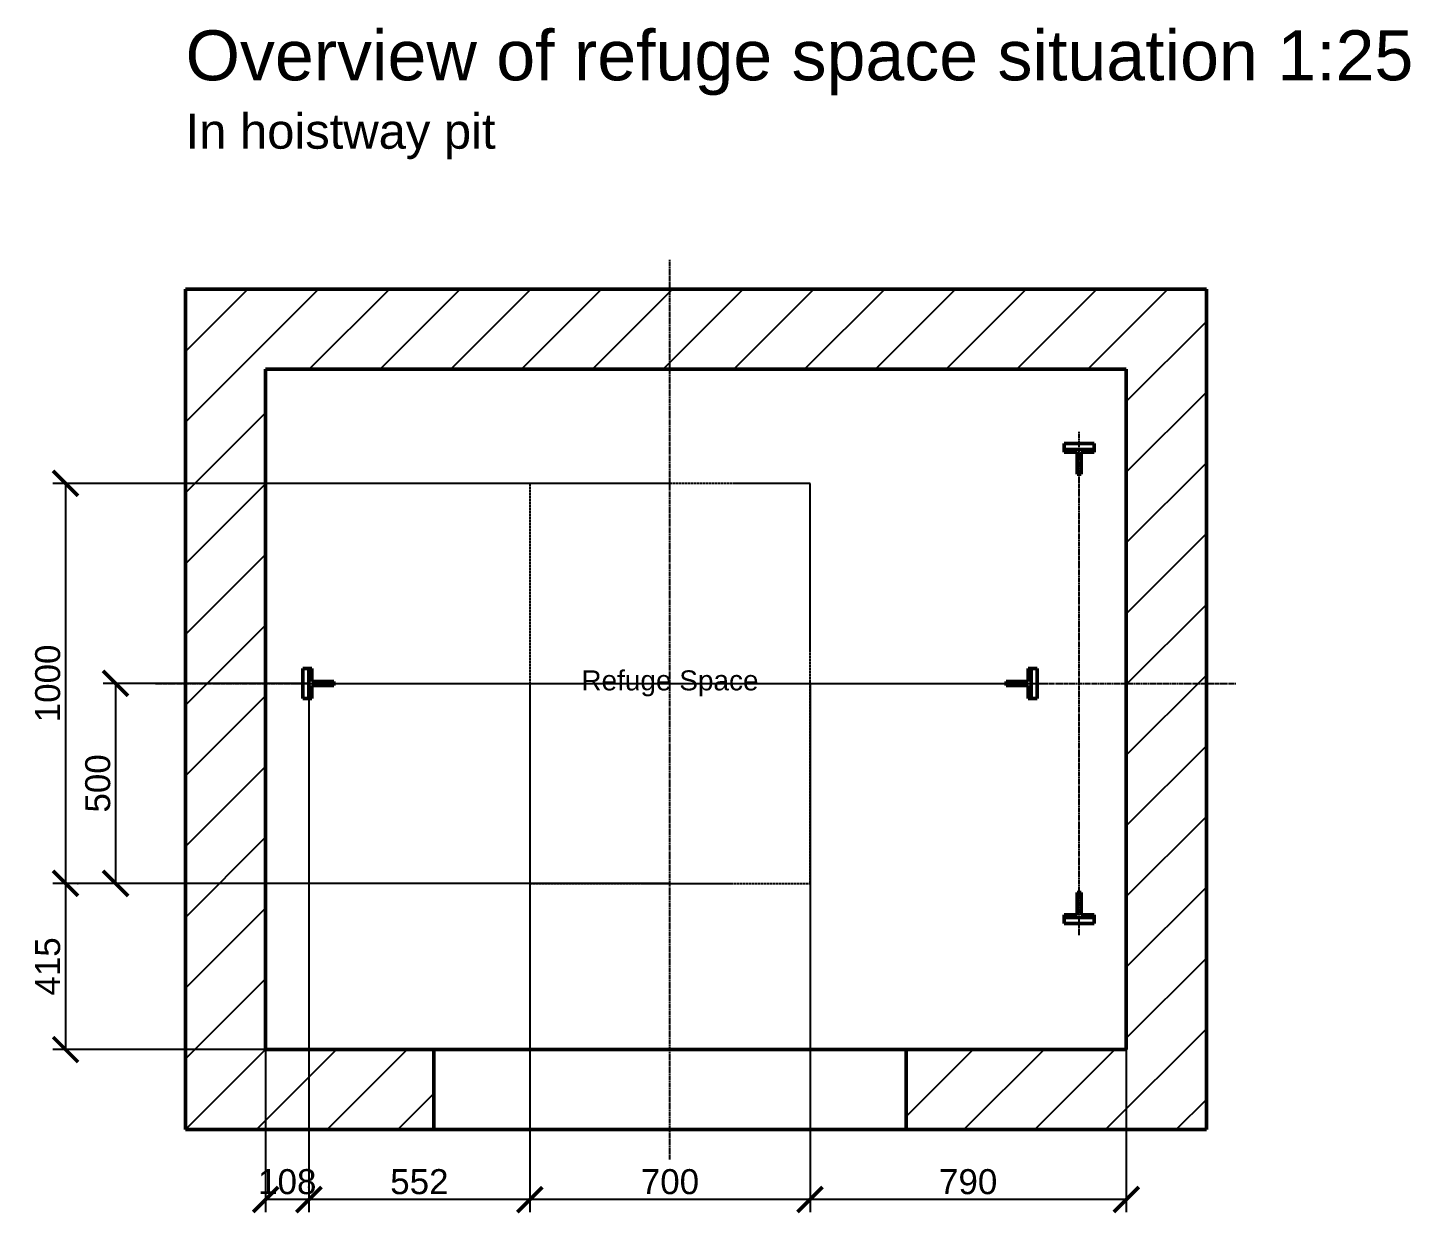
# Model space of a CAD drawing. Header units: millimetres. Extents: x -9546 to 173314, y -46180 to 27253.
# Drawn here: x 14069 to 17523, y -3 to 2960 of the extents above; entities that cross this region are included whole.
import ezdxf

# ---------------------------------------------------------------- set-up
doc = ezdxf.new("R2010")
doc.units = ezdxf.units.MM
doc.linetypes.add('AM_ISO02W050', pattern=[7.5, 6, -1.5])
doc.linetypes.add('AM_ISO08W050', pattern=[18, 12, -1.5, 3, -1.5])
for name, color, linetype, lineweight in [('AM_0', 7, 'Continuous', 50), ('AM_5', 3, 'Continuous', 25), ('AM_8', 1, 'Continuous', 25), ('LDCar-AM_7', 4, 'AM_ISO08W050', 25), ('LDGuides-AM_0', 7, 'Continuous', 50), ('LDRefugeSpace-AM_3', 6, 'AM_ISO02W050', 25), ('LDShaft-AM_0', 7, 'Continuous', 50), ('LDShaft-AM_5', 3, 'Continuous', 25), ('LDShaft-AM_7', 4, 'AM_ISO08W050', 25)]:
    doc.layers.add(name, color=color, linetype=linetype, lineweight=lineweight)
doc.styles.add('LD', font='ARIALUNI.ttf')
doc.dimstyles.new('LIFT', dxfattribs={"dimtxt": 2.5, "dimasz": 2.5, "dimexe": 1.25, "dimexo": 0, "dimgap": 0.5, "dimtad": 1, "dimdec": 0, "dimzin": 1, "dimdsep": 46, "dimtxsty": 'LD', "dimblk": 'ARCHTICK', "dimcen": 0, "dimdle": 1, "dimclrd": 3, "dimclre": 3, "dimclrt": 4, "dimadec": 0, "dimazin": 0, "dimtp": 0.1, "dimtm": 0.1, "dimtfac": 0.71, "dimtdec": 0, "dimtix": 1, "dimtmove": 0, "dimatfit": 3, "dimfxl": 1, "dimtolj": 1, "dimarcsym": 0})

# ---------------------------------------------------------------- blocks, each defined once
blk = doc.blocks.new('LD_20260309153702_000000B4')
at = {"layer": 'AM_8'}
for p, q in [((-200, 1567.8), (132.2, 1900)), ((-200, 1744.5), (-44.5, 1900)), ((109, 1700), (309, 1900)), ((285.8, 1700), (485.8, 1900)), ((462.6, 1700), (662.6, 1900)), ((639.3, 1700), (839.3, 1900)), ((816.1, 1700), (1016.1, 1900)), ((992.9, 1700), (1192.9, 1900)), ((1169.7, 1700), (1369.7, 1900)), ((1346.4, 1700), (1546.4, 1900)), ((1523.2, 1700), (1723.2, 1900)), ((1700, 1700), (1900, 1900)), ((1876.8, 1700), (2076.8, 1900)), ((2053.6, 1700), (2253.6, 1900)), ((2150, 1619.7), (2350, 1819.7)), ((2150, 1442.9), (2350, 1642.9)), ((-200, 1391), (0, 1591)), ((2150, 1266.1), (2350, 1466.1)), ((-200, 1214.2), (0, 1414.2)), ((2150, 1089.3), (2350, 1289.3)), ((-200, 1037.4), (0, 1237.4)), ((2150, 912.6), (2350, 1112.6)), ((-200, 860.7), (0, 1060.7)), ((2150, 735.8), (2350, 935.8)), ((-200, 683.9), (0, 883.9)), ((2150, 559), (2350, 759)), ((-200, 507.1), (0, 707.1)), ((2150, 382.2), (2350, 582.2)), ((-200, 330.3), (0, 530.3)), ((2150, 205.5), (2350, 405.5)), ((-200, 153.6), (0, 353.6)), ((2150, 28.7), (2350, 228.7)), ((-200, -23.2), (0, 176.8)), ((2098.1, -200), (2350, 51.9)), ((-200, -200), (0, 0)), ((-23.2, -200), (176.8, 0)), ((153.6, -200), (353.6, 0)), ((1600, -167.8), (1767.8, 0)), ((1744.5, -200), (1944.5, 0)), ((1921.3, -200), (2121.3, 0)), ((330.3, -200), (420, -110.3)), ((2274.9, -200), (2350, -124.9))]:
    blk.add_line(p, q, dxfattribs=at)
blk = doc.blocks.new('LD_20260309153702_000000B5')
at = {"layer": 'LDShaft-AM_0'}
for p, q in [((0, 1900), (-200, 1900)), ((-200, 1900), (-200, -200)), ((2150, 1900), (0, 1900)), ((2350, 1900), (2150, 1900)), ((2350, -200), (2350, 1900)), ((0, 1700), (0, 0)), ((0, 0), (0, 1700)), ((0, 1700), (2150, 1700)), ((2150, 0), (2150, 1700)), ((2150, 1700), (2150, 0)), ((0, 0), (2150, 0)), ((420, 0), (0, 0)), ((420, -200), (420, 0)), ((2150, 0), (1600, 0)), ((1600, 0), (1600, -200)), ((-200, -200), (0, -200)), ((0, -200), (420, -200)), ((1600, -200), (2150, -200)), ((2150, -200), (2350, -200))]:
    blk.add_line(p, q, dxfattribs=at)
blk = doc.blocks.new('LD_20260309153702_000000B8')
at = {"layer": 'LDShaft-AM_0'}
for p, q in [((420, 0), (420, -80)), ((1600, 0), (420, 0)), ((1600, -80), (1600, 0)), ((420, -80), (420, -200)), ((1600, -200), (1600, -80)), ((420, -200), (1600, -200))]:
    blk.add_line(p, q, dxfattribs=at)
blk = doc.blocks.new('LD_20260309153702_000000BC')
at = {"layer": 'LDCar-AM_7'}
blk.add_line((-946, 0), (946, 0), dxfattribs=at)
blk = doc.blocks.new('LD_20260309153702_000000BE')
at = {"layer": 'LDGuides-AM_0'}
for p, q in [((-24, 37.5), (-31, 37.5)), ((-31, 37.5), (-31, -37.5)), ((-24, 5), (-24, 37.5)), ((31, 5), (-24, 5)), ((31, -5), (31, 5)), ((-24, -5), (31, -5)), ((-24, -37.5), (-24, -5)), ((-31, -37.5), (-24, -37.5))]:
    blk.add_line(p, q, dxfattribs=at)
blk = doc.blocks.new('LD_20260309153702_000000BF')
at = {"layer": 'AM_0'}
for p, q in [((0, 37.5), (-15, 37.5)), ((-15, 37.5), (-15, -37.5)), ((0, -37.5), (0, 37.5)), ((-15, -37.5), (0, -37.5))]:
    blk.add_line(p, q, dxfattribs=at)
blk = doc.blocks.new('LD_20260309153702_000000C1')
at = {"layer": 'LDGuides-AM_0'}
for p, q in [((31, 37.5), (24, 37.5)), ((24, 37.5), (24, 5)), ((31, -37.5), (31, 37.5)), ((24, 5), (-31, 5)), ((-31, 5), (-31, -5)), ((-31, -5), (24, -5)), ((24, -5), (24, -37.5)), ((24, -37.5), (31, -37.5))]:
    blk.add_line(p, q, dxfattribs=at)
blk = doc.blocks.new('LD_20260309153702_000000C2')
at = {"layer": 'AM_0'}
for p, q in [((15, 37.5), (0, 37.5)), ((0, 37.5), (0, -37.5)), ((15, -37.5), (15, 37.5)), ((0, -37.5), (15, -37.5))]:
    blk.add_line(p, q, dxfattribs=at)
blk = doc.blocks.new('LD_20260309153702_000000C3')
at = {"layer": 'LDShaft-AM_7'}
for p, q in [((0, -1190), (0, 1060)), ((-1285, 0), (1415, 0))]:
    blk.add_line(p, q, dxfattribs=at)
blk = doc.blocks.new('LD_20260309153702_000000C7')
at = {"layer": 'LDCar-AM_7'}
blk.add_line((0, -629), (0, 629), dxfattribs=at)
blk = doc.blocks.new('LD_20260309153702_000000C9')
at = {"layer": 'LDGuides-AM_0'}
for p, q in [((37.5, 31), (-37.5, 31)), ((-37.5, 31), (-37.5, 24)), ((-37.5, 24), (-5, 24)), ((-5, 24), (-5, -31)), ((5, -31), (5, 24)), ((5, 24), (37.5, 24)), ((37.5, 24), (37.5, 31)), ((-5, -31), (5, -31))]:
    blk.add_line(p, q, dxfattribs=at)
blk = doc.blocks.new('LD_20260309153702_000000CA')
at = {"layer": 'AM_0'}
for p, q in [((37.5, 15), (-37.5, 15)), ((-37.5, 15), (-37.5, 0)), ((-37.5, 0), (37.5, 0)), ((37.5, 0), (37.5, 15))]:
    blk.add_line(p, q, dxfattribs=at)
blk = doc.blocks.new('LD_20260309153702_000000CC')
at = {"layer": 'LDGuides-AM_0'}
for p, q in [((5, 31), (-5, 31)), ((-5, 31), (-5, -24)), ((5, -24), (5, 31)), ((-5, -24), (-37.5, -24)), ((-37.5, -24), (-37.5, -31)), ((-37.5, -31), (37.5, -31)), ((37.5, -24), (5, -24)), ((37.5, -31), (37.5, -24))]:
    blk.add_line(p, q, dxfattribs=at)
blk = doc.blocks.new('LD_20260309153702_000000CD')
at = {"layer": 'AM_0'}
for p, q in [((-37.5, 0), (-37.5, -15)), ((37.5, 0), (-37.5, 0)), ((37.5, -15), (37.5, 0)), ((-37.5, -15), (37.5, -15))]:
    blk.add_line(p, q, dxfattribs=at)
blk = doc.blocks.new('LD_20260309153702_000000CE')
at = {"layer": 'LDRefugeSpace-AM_3'}
for p, q in [((-350, 500), (-350, -500)), ((350, 500), (-350, 500)), ((350, -500), (350, 500)), ((-350, -500), (350, -500))]:
    blk.add_line(p, q, dxfattribs=at)
blk = doc.blocks.new('_ArchTick')
at = {"color": 0, "linetype": 'ByBlock', "const_width": 0.15}
blk.add_lwpolyline([(-0.5, -0.5), (0.5, 0.5)], dxfattribs=at)
blk = doc.blocks.new('*D439')
at = {"layer": 'LDShaft-AM_5', "color": 3, "transparency": 16777216}
for p, q in [((14663.2, 1321.2), (14663.2, 0)), ((14771.2, 62.5), (14771.2, 0)), ((14771.2, 31.2), (14663.2, 31.2))]:
    blk.add_line(p, q, dxfattribs=at)
for p in [(14663.2, 1321), (14771.2, 62.2)]:
    blk.add_point(p, dxfattribs=at)
at = {"layer": 'LDShaft-AM_5', "color": 3, "transparency": 16777216, "xscale": 62.5, "yscale": 62.5, "zscale": 62.5}
blk.add_blockref('_ArchTick', (14663.2, 31.2), dxfattribs=at)
at = {"layer": 'LDShaft-AM_5', "color": 4, "transparency": 16777216, "insert": (14717.2, 43.8), "char_height": 62.5, "attachment_point": 8, "style": 'LD'}
blk.add_mtext('108', dxfattribs=at)
blk = doc.blocks.new('_NONE')
blk = doc.blocks.new('*D440')
at = {"layer": 'AM_5', "color": 3, "transparency": 16777216}
for p, q in [((14771.2, 1321.2), (14771.2, 0)), ((15323.2, 821.2), (15323.2, 0)), ((15323.2, 31.2), (14771.2, 31.2))]:
    blk.add_line(p, q, dxfattribs=at)
for p in [(14771.2, 1321), (15323.2, 821)]:
    blk.add_point(p, dxfattribs=at)
at = {"layer": 'AM_5', "color": 3, "transparency": 16777216, "xscale": 62.5, "yscale": 62.5, "zscale": 62.5, "rotation": 180}
blk.add_blockref('_ArchTick', (14771.2, 31.2), dxfattribs=at)
at = {"layer": 'AM_5', "color": 3, "transparency": 16777216, "xscale": 62.5, "yscale": 62.5, "zscale": 62.5}
blk.add_blockref('_ArchTick', (15323.2, 31.2), dxfattribs=at)
at = {"layer": 'AM_5', "color": 4, "transparency": 16777216, "insert": (15047.2, 43.8), "char_height": 62.5, "attachment_point": 8, "style": 'LD'}
blk.add_mtext('552', dxfattribs=at)
blk = doc.blocks.new('*D441')
at = {"layer": 'LDShaft-AM_5', "color": 3, "transparency": 16777216}
for p, q in [((16023.2, 1321.2), (16023.2, 0)), ((16813.2, 1321.2), (16813.2, 0)), ((16813.2, 31.2), (16023.2, 31.2))]:
    blk.add_line(p, q, dxfattribs=at)
for p in [(16023.2, 1321), (16813.2, 1321)]:
    blk.add_point(p, dxfattribs=at)
at = {"layer": 'LDShaft-AM_5', "color": 3, "transparency": 16777216, "xscale": 62.5, "yscale": 62.5, "zscale": 62.5, "rotation": 180}
blk.add_blockref('_ArchTick', (16023.2, 31.2), dxfattribs=at)
at = {"layer": 'LDShaft-AM_5', "color": 3, "transparency": 16777216, "xscale": 62.5, "yscale": 62.5, "zscale": 62.5}
blk.add_blockref('_ArchTick', (16813.2, 31.2), dxfattribs=at)
at = {"layer": 'LDShaft-AM_5', "color": 4, "transparency": 16777216, "insert": (16418.2, 43.8), "char_height": 62.5, "attachment_point": 8, "style": 'LD'}
blk.add_mtext('790', dxfattribs=at)
blk = doc.blocks.new('*D442')
at = {"layer": 'LDShaft-AM_5', "color": 3, "transparency": 16777216}
for p, q in [((14194.4, 821.2), (14131.9, 821.2)), ((14163.2, 821.2), (14163.2, 406.2)), ((15673.2, 406.2), (14131.9, 406.2))]:
    blk.add_line(p, q, dxfattribs=at)
for p in [(14194.2, 821.2), (15672.9, 406.2)]:
    blk.add_point(p, dxfattribs=at)
at = {"layer": 'LDShaft-AM_5', "color": 3, "transparency": 16777216, "xscale": 62.5, "yscale": 62.5, "zscale": 62.5}
for p, rotation in [((14163.2, 821.2), 90), ((14163.2, 406.2), 270)]:
    blk.add_blockref('_ArchTick', p, dxfattribs=dict(at, rotation=rotation))
at = {"layer": 'LDShaft-AM_5', "color": 4, "transparency": 16777216, "insert": (14150.7, 613.8), "char_height": 62.5, "attachment_point": 8, "rotation": 90, "style": 'LD'}
blk.add_mtext('415', dxfattribs=at)
blk = doc.blocks.new('*D443')
at = {"layer": 'AM_5', "color": 3, "transparency": 16777216}
for p, q in [((14771.2, 1321.2), (14256.9, 1321.2)), ((14288.2, 1321.2), (14288.2, 821.2)), ((15323.2, 821.2), (14256.9, 821.2))]:
    blk.add_line(p, q, dxfattribs=at)
for p in [(14770.9, 1321.2), (15322.9, 821.2)]:
    blk.add_point(p, dxfattribs=at)
at = {"layer": 'AM_5', "color": 3, "transparency": 16777216, "xscale": 62.5, "yscale": 62.5, "zscale": 62.5}
for p, rotation in [((14288.2, 1321.2), 90), ((14288.2, 821.2), 270)]:
    blk.add_blockref('_ArchTick', p, dxfattribs=dict(at, rotation=rotation))
at = {"layer": 'AM_5', "color": 4, "transparency": 16777216, "insert": (14275.7, 1071.2), "char_height": 62.5, "attachment_point": 8, "rotation": 90, "style": 'LD'}
blk.add_mtext('500', dxfattribs=at)
blk = doc.blocks.new('*D444')
at = {"layer": 'LDShaft-AM_5', "color": 3, "transparency": 16777216}
for p, q in [((15323.2, 1321.2), (15323.2, 0)), ((16023.2, 1321.2), (16023.2, 0)), ((16023.2, 31.2), (15323.2, 31.2))]:
    blk.add_line(p, q, dxfattribs=at)
for p in [(15323.2, 1321), (16023.2, 1321)]:
    blk.add_point(p, dxfattribs=at)
at = {"layer": 'LDShaft-AM_5', "color": 3, "transparency": 16777216, "xscale": 62.5, "yscale": 62.5, "zscale": 62.5, "rotation": 180}
blk.add_blockref('_ArchTick', (15323.2, 31.2), dxfattribs=at)
at = {"layer": 'LDShaft-AM_5', "color": 3, "transparency": 16777216, "xscale": 62.5, "yscale": 62.5, "zscale": 62.5}
blk.add_blockref('_ArchTick', (16023.2, 31.2), dxfattribs=at)
at = {"layer": 'LDShaft-AM_5', "color": 4, "transparency": 16777216, "insert": (15673.2, 43.8), "char_height": 62.5, "attachment_point": 8, "style": 'LD'}
blk.add_mtext('700', dxfattribs=at)
blk = doc.blocks.new('*D445')
at = {"layer": 'LDShaft-AM_5', "color": 3, "transparency": 16777216}
for p, q in [((15673.2, 1821.2), (14131.9, 1821.2)), ((14163.2, 1821.2), (14163.2, 821.2)), ((15673.2, 821.2), (14131.9, 821.2))]:
    blk.add_line(p, q, dxfattribs=at)
for p in [(15672.9, 1821.2), (15672.9, 821.2)]:
    blk.add_point(p, dxfattribs=at)
at = {"layer": 'LDShaft-AM_5', "color": 3, "transparency": 16777216, "xscale": 62.5, "yscale": 62.5, "zscale": 62.5}
for p, rotation in [((14163.2, 1821.2), 90), ((14163.2, 821.2), 270)]:
    blk.add_blockref('_ArchTick', p, dxfattribs=dict(at, rotation=rotation))
at = {"layer": 'LDShaft-AM_5', "color": 4, "transparency": 16777216, "insert": (14150.7, 1321.2), "char_height": 62.5, "attachment_point": 8, "rotation": 90, "style": 'LD'}
blk.add_mtext('1000', dxfattribs=at)

msp = doc.modelspace()

# ---------------------------------------------------------------- block references
for name, p in [('LD_20260309153702_000000C3', (15673.2, 1321.2)), ('LD_20260309153702_000000B4', (14663.2, 406.2)), ('LD_20260309153702_000000B5', (14663.2, 406.2)), ('LD_20260309153702_000000C7', (16695.2, 1321.2)), ('LD_20260309153702_000000CA', (16695.2, 1906.2)), ('LD_20260309153702_000000C9', (16695.2, 1875.2)), ('LD_20260309153702_000000CE', (15673.2, 1321.2)), ('LD_20260309153702_000000BF', (14771.2, 1321.2)), ('LD_20260309153702_000000BE', (14802.2, 1321.2)), ('LD_20260309153702_000000C1', (16544.2, 1321.2)), ('LD_20260309153702_000000C2', (16575.2, 1321.2)), ('LD_20260309153702_000000BC', (15673.2, 1321.2)), ('LD_20260309153702_000000CC', (16695.2, 767.2)), ('LD_20260309153702_000000CD', (16695.2, 736.2)), ('LD_20260309153702_000000B8', (14663.2, 406.2))]:
    msp.add_blockref(name, p)

# ---------------------------------------------------------------- texts
at = {"layer": 'LDShaft-AM_0', "style": 'LD'}
for s, insert, char_height, attachment_point in [('\\fArial Unicode MS|b0|i0;\\l\\C256;Overview of refuge space situation 1:25\\P\\H0.7x;\\SIn hoistway pit', (14463.2, 2631.2), 125, 7), ('\\fArial Unicode MS|b0|i0;\\l\\C256;Refuge Space', (15673.2, 1321.2), 50, 5)]:
    msp.add_mtext(s, dxfattribs=dict(at, insert=insert, char_height=char_height, attachment_point=attachment_point))

# ---------------------------------------------------------------- dimensions: what is measured, and where the dimension line sits
at = {"layer": 'AM_5'}
dim = msp.add_linear_dim(base=(14288.2, 1071.2), p1=(15323.2, 821.2), p2=(14771.2, 1321.2), angle=90, dimstyle='LIFT', override={"dimscale": 25, "dimtix": 1}, dxfattribs=at)
dim.commit()
dim.dimension.update_dxf_attribs({"geometry": '*D443', "text_midpoint": (14288.2, 1071.2)})
dim = msp.add_linear_dim(base=(15047.2, 31.2), p1=(14771.2, 1321.2), p2=(15323.2, 821.2), dimstyle='LIFT', override={"dimscale": 25, "dimtix": 1}, dxfattribs=at)
dim.commit()
dim.dimension.update_dxf_attribs({"geometry": '*D440', "text_midpoint": (15047.2, 31.2)})
at = {"layer": 'LDShaft-AM_5'}
for base, p1, p2, picture, middle in [((14163.2, 1321.2), (15673.2, 821.2), (15673.2, 1821.2), '*D445', (14163.2, 1321.2)), ((14163.2, 613.8), (15673.2, 406.2), (14194.4, 821.2), '*D442', (14163.2, 613.8))]:
    dim = msp.add_linear_dim(base=base, p1=p1, p2=p2, angle=90, dimstyle='LIFT', override={"dimscale": 25, "dimtix": 1}, dxfattribs=at)
    dim.commit()
    dim.dimension.update_dxf_attribs({"geometry": picture, "text_midpoint": middle})
for base, p1, p2, override, picture, middle in [((14717.2, 31.2), (14663.2, 1321.2), (14771.2, 62.5), {"dimscale": 25, "dimblk2": 'NONE', "dimtix": 1}, '*D439', (14717.2, 31.2)), ((15673.2, 31.2), (15323.2, 1321.2), (16023.2, 1321.2), {"dimscale": 25, "dimtix": 1}, '*D444', (15673.2, 31.2)), ((16418.2, 31.2), (16023.2, 1321.2), (16813.2, 1321.2), {"dimscale": 25, "dimtix": 1}, '*D441', (16418.2, 31.2))]:
    dim = msp.add_linear_dim(base=base, p1=p1, p2=p2, dimstyle='LIFT', override=override, dxfattribs=at)
    dim.commit()
    dim.dimension.update_dxf_attribs({"geometry": picture, "text_midpoint": middle})

doc.saveas('drawing.dxf')
